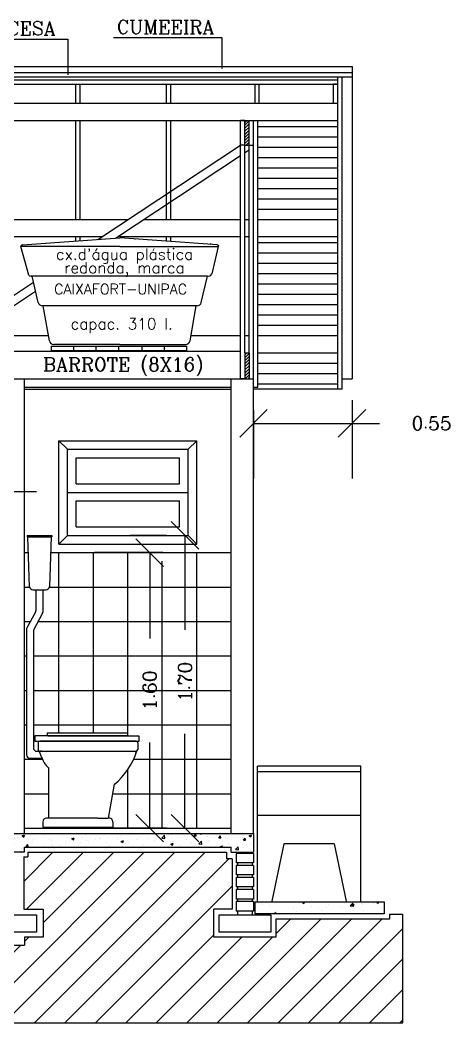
# Model space of a CAD drawing. Extents: x -83.9 to 10.5, y -11.8 to 33.6.
# Drawn here: x -3.45 to -0.95, y 21.56 to 27.38 of the extents above; entities that cross this region are included whole.
import ezdxf
from ezdxf.enums import TextEntityAlignment as Align

# ---------------------------------------------------------------- set-up
doc = ezdxf.new("R2010")
doc.units = 0
doc.linetypes.add('DASHED2', pattern=[0.375, 0.25, -0.125])
doc.layers.get('0').update_dxf_attribs({"linetype": 'CONTINUOUS'})
doc.layers.get('DEFPOINTS').update_dxf_attribs({"linetype": 'CONTINUOUS'})
for name, color, linetype in [('AZULEJO', 30, 'CONTINUOUS'), ('CONCRETO', 5, 'CONTINUOUS'), ('COTAS', 244, 'CONTINUOUS'), ('DIM', 244, 'CONTINUOUS'), ('EQUIPAMENTOS', 1, 'CONTINUOUS'), ('JANELA', 5, 'CONTINUOUS'), ('MADEIRAME', 244, 'CONTINUOUS'), ('PAREDE', 250, 'CONTINUOUS'), ('PISO', 30, 'CONTINUOUS'), ('TELHADO', 1, 'CONTINUOUS'), ('TEXTO', 244, 'CONTINUOUS'), ('VASO', 7, 'CONTINUOUS'), ('VEGETAÇÃO', 92, 'CONTINUOUS'), ('VISTAL', 30, 'CONTINUOUS'), ('VISTAP', 244, 'CONTINUOUS')]:
    doc.layers.add(name, color=color, linetype=linetype)
doc.styles.add('ROMANC', font='romanc.shx', dxfattribs={"height": 0.08})
doc.dimstyles.new('ROMANC', dxfattribs={"dimscale": 2, "dimtxt": 1, "dimasz": 0.05, "dimexe": 0.05, "dimexo": 0.0625, "dimgap": 0.09, "dimtad": 0, "dimzin": 0, "dimtxsty": 'ROMANC', "dimblk1": 'OBLIQUE', "dimblk2": 'OBLIQUE', "dimsah": 1, "dimcen": 0.09, "dimse1": 1, "dimse2": 1, "dimsd1": 1, "dimsd2": 1, "dimclrd": 244, "dimclre": 244, "dimclrt": 244, "dimazin": 3, "dimtfac": 1, "dimtdec": 4, "dimtofl": 0, "dimtmove": 0, "dimatfit": 3, "dimtolj": 1, "dimtzin": 0})
doc.dimstyles.get("Standard").update_dxf_attribs({"dimscale": 2, "dimtxt": 0.18, "dimasz": 0.08, "dimexe": 0.16, "dimexo": 0.0625, "dimgap": 0.09, "dimtad": 0, "dimtih": 1, "dimtoh": 1, "dimzin": 0, "dimtxsty": 'ROMANC', "dimblk1": 'OBLIQUE', "dimblk2": 'OBLIQUE', "dimsah": 1, "dimcen": 0.09, "dimazin": 3, "dimtfac": 1, "dimtdec": 4, "dimtofl": 0, "dimtmove": 0, "dimatfit": 3, "dimtolj": 1, "dimtzin": 0})

# ---------------------------------------------------------------- blocks, each defined once
blk = doc.blocks.new('*X66')
at = {"color": 0}
for p, q in [((-11.7152, -15.046), (-11.7152, -15.046)), ((-11.7064, -15.0688), (-11.7064, -15.0688)), ((-11.673, -15.0728), (-11.673, -15.0728)), ((-11.6563, -15.0622), (-11.6563, -15.0622)), ((-11.6297, -15.0553), (-11.6157, -15.0499)), ((-11.6297, -15.0553), (-11.6198, -15.062)), ((-11.6198, -15.062), (-11.6157, -15.0499)), ((-11.6084, -15.0505), (-11.6084, -15.0505)), ((-11.5805, -15.0523), (-11.5805, -15.0523)), ((-11.5662, -15.0773), (-11.5662, -15.0773)), ((-11.5016, -15.055), (-11.5016, -15.055)), ((-11.4682, -15.077), (-11.4682, -15.077)), ((-11.4595, -15.0819), (-11.4595, -15.0819)), ((-11.3949, -15.0595), (-11.3949, -15.0595)), ((-11.3643, -15.062), (-11.3643, -15.062)), ((-11.3423, -15.0713), (-11.3283, -15.0659)), ((-11.3423, -15.0713), (-11.3323, -15.078)), ((-11.3323, -15.078), (-11.3283, -15.0659)), ((-11.2881, -15.064), (-11.2881, -15.064)), ((-11.2616, -15.0479), (-11.2616, -15.0479)), ((-11.2547, -15.0813), (-11.2547, -15.0813)), ((-11.2047, -15.0747), (-11.2047, -15.0747)), ((-11.1814, -15.0685), (-11.1814, -15.0685)), ((-11.1758, -15.0714), (-11.1758, -15.0714)), ((-11.1289, -15.0648), (-11.1289, -15.0648)), ((-11.0746, -15.073), (-11.0746, -15.073)), ((-11.0592, -15.0514), (-11.0592, -15.0514)), ((-11.0548, -15.0873), (-11.0408, -15.082)), ((-11.0449, -15.094), (-11.0409, -15.082)), ((-11.0026, -15.0481), (-11.0026, -15.0481)), ((-10.9678, -15.0775), (-10.9678, -15.0775)), ((-10.9565, -15.0726), (-10.9565, -15.0726)), ((-10.9525, -15.0415), (-10.9525, -15.0415)), ((-10.8946, -15.0753), (-10.8946, -15.0753)), ((-10.8611, -15.0821), (-10.8611, -15.0821)), ((-10.8555, -15.0598), (-10.8555, -15.0598)), ((-10.8182, -15.0683), (-10.8026, -15.0521)), ((-10.8182, -15.0683), (-10.8004, -15.0711)), ((-10.8004, -15.0711), (-10.8026, -15.0521)), ((-10.778, -15.0553), (-10.778, -15.0553)), ((-10.7744, -15.0425), (-10.7729, -15.0408)), ((-10.7744, -15.0425), (-10.7624, -15.0436)), ((-10.7624, -15.0435), (-10.7629, -15.0408)), ((-10.7516, -15.0448), (-10.7516, -15.0448)), ((-10.6773, -15.0773), (-10.6773, -15.0773)), ((-10.6309, -15.0551), (-10.6213, -15.0436)), ((-10.6309, -15.0551), (-10.619, -15.0561)), ((-10.619, -15.0561), (-10.6213, -15.0436)), ((-10.5965, -15.0408), (-10.5894, -15.0456)), ((-10.5894, -15.0455), (-10.5878, -15.0408)), ((-10.551, -15.0606), (-10.551, -15.0606)), ((-10.5009, -15.054), (-10.5009, -15.054)), ((-10.4875, -15.0676), (-10.4778, -15.0561)), ((-10.4875, -15.0676), (-10.4755, -15.0687)), ((-10.4755, -15.0686), (-10.4778, -15.0561)), ((-10.4464, -15.0695), (-10.4464, -15.0695)), ((-10.4251, -15.0441), (-10.4251, -15.0441)), ((-10.3517, -15.0652), (-10.3517, -15.0652)), ((-10.344, -15.0802), (-10.3344, -15.0687)), ((-10.344, -15.0802), (-10.3321, -15.0812)), ((-10.3437, -15.0554), (-10.3437, -15.0554)), ((-10.3321, -15.0812), (-10.3344, -15.0687)), ((-10.312, -15.0549), (-10.2979, -15.0495)), ((-10.312, -15.0549), (-10.302, -15.0616)), ((-10.302, -15.0616), (-10.298, -15.0495)), ((-11.7463, -15.0998), (-11.7411, -15.0936)), ((-11.7463, -15.1055), (-11.7388, -15.1061)), ((-11.7388, -15.1061), (-11.7412, -15.0936)), ((-11.6719, -15.1039), (-11.6719, -15.1039)), ((-11.6332, -15.1311), (-11.6332, -15.1311)), ((-11.6073, -15.1176), (-11.5977, -15.1062)), ((-11.6073, -15.1176), (-11.5954, -15.1187)), ((-11.5954, -15.1187), (-11.5977, -15.1061)), ((-11.5692, -15.0898), (-11.5692, -15.0898)), ((-11.5068, -15.1145), (-11.5068, -15.1145)), ((-11.4568, -15.1079), (-11.4568, -15.1079)), ((-11.456, -15.1208), (-11.4542, -15.1187)), ((-11.4539, -15.1208), (-11.4542, -15.1187)), ((-11.4091, -15.1115), (-11.4091, -15.1115)), ((-11.381, -15.0979), (-11.381, -15.0979)), ((-11.3527, -15.0864), (-11.3527, -15.0864)), ((-11.2924, -15.0914), (-11.2924, -15.0914)), ((-11.2641, -15.1145), (-11.2641, -15.1145)), ((-11.246, -15.0909), (-11.246, -15.0909)), ((-11.163, -15.1017), (-11.163, -15.1017)), ((-11.1392, -15.0954), (-11.1392, -15.0954)), ((-11.1279, -15.1153), (-11.1279, -15.1153)), ((-11.0592, -15.0867), (-11.0592, -15.0867)), ((-11.0548, -15.0873), (-11.0449, -15.094)), ((-11.0324, -15.0999), (-11.0324, -15.0999)), ((-11.0112, -15.0953), (-11.0112, -15.0953)), ((-11.0051, -15.1204), (-11.0051, -15.1204)), ((-10.9294, -15.1104), (-10.9294, -15.1104)), ((-10.9257, -15.1044), (-10.9257, -15.1044)), ((-10.8189, -15.1089), (-10.8189, -15.1089)), ((-10.8031, -15.0938), (-10.8031, -15.0938)), ((-10.7674, -15.1034), (-10.7534, -15.098)), ((-10.7674, -15.1034), (-10.7575, -15.1101)), ((-10.7575, -15.1101), (-10.7534, -15.098)), ((-10.7543, -15.0866), (-10.7543, -15.0866)), ((-10.754, -15.1114), (-10.754, -15.1114)), ((-10.753, -15.0872), (-10.753, -15.0872)), ((-10.7121, -15.1134), (-10.7121, -15.1134)), ((-10.6513, -15.0973), (-10.6513, -15.0973)), ((-10.6475, -15.0911), (-10.6475, -15.0911)), ((-10.6054, -15.1179), (-10.6054, -15.1179)), ((-10.6048, -15.1014), (-10.5892, -15.0852)), ((-10.6048, -15.1014), (-10.587, -15.1042)), ((-10.587, -15.1042), (-10.5892, -15.0852)), ((-10.5849, -15.1052), (-10.5849, -15.1052)), ((-10.5503, -15.0845), (-10.5503, -15.0845)), ((-10.5408, -15.0956), (-10.5408, -15.0956)), ((-10.48, -15.1194), (-10.466, -15.114)), ((-10.48, -15.1194), (-10.4779, -15.1208)), ((-10.4683, -15.0852), (-10.4683, -15.0852)), ((-10.4683, -15.1208), (-10.466, -15.114)), ((-10.434, -15.1001), (-10.434, -15.1001)), ((-10.3918, -15.127), (-10.3918, -15.127)), ((-10.3913, -15.1345), (-10.3757, -15.1183)), ((-10.3913, -15.1345), (-10.3735, -15.1373)), ((-10.3735, -15.1373), (-10.3757, -15.1183)), ((-10.3514, -15.1063), (-10.3514, -15.1063)), ((-10.3462, -15.122), (-10.3462, -15.122)), ((-10.3272, -15.1046), (-10.3272, -15.1046)), ((-10.3014, -15.0997), (-10.3014, -15.0997)), ((-11.7089, -15.1411), (-11.7089, -15.1411)), ((-11.6329, -15.1508), (-11.6299, -15.1476)), ((-11.6295, -15.1508), (-11.6299, -15.1476))]:
    blk.add_line(p, q, dxfattribs=at)
blk = doc.blocks.new('*X65')
at = {"color": 0}
blk.add_line((-11.3787, -15.0866), (-11.3787, -15.0866), dxfattribs=at)
blk = doc.blocks.new('_OBLIQUE')
at = {"color": 0, "linetype": 'BYBLOCK'}
blk.add_line((-0.5, -0.5), (0.5, 0.5), dxfattribs=at)
blk = doc.blocks.new('*D78')
at = {"color": 0, "linetype": 'BYBLOCK'}
for p, q in [((-2.5999, 24.3896), (-2.813, 24.3896)), ((-2.493, 24.3896), (-2.493, 23.8415)), ((-2.493, 22.6896), (-2.493, 23.2377)), ((-2.5999, 22.6896), (-2.813, 22.6896))]:
    blk.add_line(p, q, dxfattribs=at)
at = {"layer": 'DEFPOINTS', "color": 0, "linetype": 'BYBLOCK'}
for p in [(-2.4749, 24.3896), (-2.493, 22.6896), (-2.4749, 22.6896)]:
    blk.add_point(p, dxfattribs=at)
at = {"color": 0, "linetype": 'BYBLOCK', "xscale": 0.16, "yscale": 0.16, "zscale": 0.16}
for p, rotation in [((-2.493, 24.3896), 90), ((-2.493, 22.6896), 270)]:
    blk.add_blockref('_OBLIQUE', p, dxfattribs=dict(at, rotation=rotation))
at = {"color": 0, "linetype": 'BYBLOCK', "insert": (-2.493, 23.5396), "char_height": 0.08, "attachment_point": 5, "rotation": 90, "style": 'ROMANC'}
blk.add_mtext('\\A1;1.70', dxfattribs=at)
blk = doc.blocks.new('*D79')
at = {"color": 0, "linetype": 'BYBLOCK'}
for p, q in [((-2.5499, 24.2896), (-2.9449, 24.2896)), ((-2.6249, 24.2896), (-2.6249, 23.7915)), ((-2.6249, 22.6896), (-2.6249, 23.1877)), ((-2.5499, 22.6896), (-2.9449, 22.6896))]:
    blk.add_line(p, q, dxfattribs=at)
at = {"layer": 'DEFPOINTS', "color": 0, "linetype": 'BYBLOCK'}
for p in [(-2.4249, 24.2896), (-2.6249, 22.6896), (-2.4249, 22.6896)]:
    blk.add_point(p, dxfattribs=at)
at = {"color": 0, "linetype": 'BYBLOCK', "xscale": 0.16, "yscale": 0.16, "zscale": 0.16}
for p, rotation in [((-2.6249, 24.2896), 90), ((-2.6249, 22.6896), 270)]:
    blk.add_blockref('_OBLIQUE', p, dxfattribs=dict(at, rotation=rotation))
at = {"color": 0, "linetype": 'BYBLOCK', "insert": (-2.6249, 23.4896), "char_height": 0.08, "attachment_point": 5, "rotation": 90, "style": 'ROMANC'}
blk.add_mtext('\\A1;1.60', dxfattribs=at)
blk = doc.blocks.new('*X68')
at = {"color": 0}
for p, q in [((-10.2573, -15.4421), (-10.2573, -15.4421)), ((-10.2366, -15.451), (-10.2366, -15.451)), ((-10.196, -15.4617), (-10.196, -15.4617)), ((-10.0793, -15.4417), (-10.0793, -15.4417)), ((-10.0532, -15.4796), (-10.0532, -15.4796)), ((-10.0025, -15.4415), (-9.9955, -15.4388)), ((-10.0025, -15.4415), (-9.9925, -15.4482)), ((-9.9925, -15.4482), (-9.9894, -15.4388)), ((-9.9522, -15.4668), (-9.9522, -15.4668)), ((-9.9108, -15.48), (-9.9108, -15.48)), ((-9.8607, -15.4734), (-9.8607, -15.4734)), ((-9.8483, -15.4518), (-9.8483, -15.4518)), ((-9.7849, -15.4635), (-9.7849, -15.4635)), ((-9.7697, -15.4716), (-9.7697, -15.4716)), ((-9.7244, -15.4618), (-9.7089, -15.4455)), ((-9.7244, -15.4618), (-9.7067, -15.4645)), ((-9.715, -15.4575), (-9.701, -15.4521)), ((-9.715, -15.4575), (-9.7051, -15.4642)), ((-9.7067, -15.4645), (-9.7089, -15.4455)), ((-9.7051, -15.4642), (-9.7011, -15.4521)), ((-9.6984, -15.4417), (-9.6984, -15.4417)), ((-9.6586, -15.4468), (-9.6586, -15.4468)), ((-9.653, -15.4516), (-9.653, -15.4516)), ((-9.6086, -15.4402), (-9.6086, -15.4402)), ((-9.5917, -15.4462), (-9.5917, -15.4462)), ((-9.5712, -15.4438), (-9.567, -15.4388)), ((-9.5712, -15.4438), (-9.5593, -15.4448)), ((-9.5593, -15.4448), (-9.5604, -15.4388)), ((-9.5431, -15.4765), (-9.5431, -15.4765)), ((-10.2597, -15.5087), (-10.2597, -15.5087)), ((-10.1705, -15.506), (-10.1565, -15.5006)), ((-10.1705, -15.506), (-10.1663, -15.5088)), ((-10.1593, -15.5088), (-10.1565, -15.5006)), ((-10.1559, -15.4937), (-10.1559, -15.4937)), ((-10.1128, -15.5066), (-10.1128, -15.5066)), ((-10.0371, -15.4967), (-10.0371, -15.4967)), ((-9.8863, -15.4916), (-9.8863, -15.4916)), ((-9.748, -15.5043), (-9.748, -15.5043)), ((-9.647, -15.4915), (-9.647, -15.4915))]:
    blk.add_line(p, q, dxfattribs=at)
blk = doc.blocks.new('*D80')
at = {"color": 0, "linetype": 'BYBLOCK'}
for p, q in [((-1.5225, 25.1746), (-1.5225, 24.7199)), ((-2.0949, 25.1146), (-2.0949, 24.7199)), ((-2.0949, 25.0399), (-1.5225, 25.0399)), ((-1.5225, 25.0399), (-1.3625, 25.0399))]:
    blk.add_line(p, q, dxfattribs=at)
at = {"layer": 'DEFPOINTS', "color": 0, "linetype": 'BYBLOCK'}
for p in [(-1.5225, 25.2996), (-2.0949, 25.2396), (-1.5225, 25.0399)]:
    blk.add_point(p, dxfattribs=at)
at = {"color": 0, "linetype": 'BYBLOCK', "xscale": 0.16, "yscale": 0.16, "zscale": 0.16, "rotation": 180}
blk.add_blockref('_OBLIQUE', (-2.0949, 25.0399), dxfattribs=at)
at = {"color": 0, "linetype": 'BYBLOCK', "xscale": 0.16, "yscale": 0.16, "zscale": 0.16}
blk.add_blockref('_OBLIQUE', (-1.5225, 25.0399), dxfattribs=at)
at = {"color": 0, "linetype": 'BYBLOCK', "insert": (-1.0606, 25.0399), "char_height": 0.08, "attachment_point": 5, "style": 'ROMANC'}
blk.add_mtext('\\A1;{0.55}', dxfattribs=at)
blk = doc.blocks.new('*X70')
at = {"color": 0}
for p, q in [((-9.4467, -12.4873), (-9.4357, -12.4763)), ((-9.4467, -12.505), (-9.4217, -12.48)), ((-9.4467, -12.5226), (-9.4217, -12.4976)), ((-9.4467, -12.5403), (-9.4217, -12.5153)), ((-9.4467, -12.558), (-9.4217, -12.533)), ((-9.4467, -12.5757), (-9.4217, -12.5507)), ((-9.4467, -12.5934), (-9.4217, -12.5684)), ((-9.4467, -12.611), (-9.4217, -12.586)), ((-9.4443, -12.6263), (-9.4217, -12.6037)), ((-9.4266, -12.6263), (-9.4217, -12.6214))]:
    blk.add_line(p, q, dxfattribs=at)
blk = doc.blocks.new('*X69')
at = {"color": 0}
for p, q in [((-9.4467, -10.967), (-9.436, -10.9563)), ((-9.4467, -10.9847), (-9.4217, -10.9597)), ((-9.4467, -11.0024), (-9.4217, -10.9774)), ((-9.4467, -11.02), (-9.4217, -10.995)), ((-9.4467, -11.0377), (-9.4217, -11.0127)), ((-9.4467, -11.0554), (-9.4217, -11.0304)), ((-9.4467, -11.0731), (-9.4217, -11.0481)), ((-9.4467, -11.0908), (-9.4217, -11.0658)), ((-9.4387, -11.1004), (-9.4217, -11.0834))]:
    blk.add_line(p, q, dxfattribs=at)
blk = doc.blocks.new('*D89')
at = {"color": 244, "linetype": 'BYBLOCK'}
for p, q in [((-4.3349, 24.7646), (-4.3349, 24.5443)), ((-3.5549, 24.7646), (-3.5549, 24.5443)), ((-4.3349, 24.6443), (-4.3349, 24.6443)), ((-3.5549, 24.6443), (-3.3549, 24.6443))]:
    blk.add_line(p, q, dxfattribs=at)
at = {"layer": 'DEFPOINTS', "color": 0, "linetype": 'BYBLOCK'}
for p in [(-4.3349, 24.8896), (-3.5549, 24.8896), (-3.5549, 24.6443)]:
    blk.add_point(p, dxfattribs=at)
at = {"color": 244, "linetype": 'BYBLOCK', "xscale": 0.1, "yscale": 0.1, "zscale": 0.1}
blk.add_blockref('_OBLIQUE', (-4.3349, 24.6443), dxfattribs=at)
at = {"color": 244, "linetype": 'BYBLOCK', "xscale": 0.1, "yscale": 0.1, "zscale": 0.1, "rotation": 180}
blk.add_blockref('_OBLIQUE', (-3.5549, 24.6443), dxfattribs=at)
at = {"color": 244, "linetype": 'BYBLOCK', "insert": (-3.9449, 24.6443), "char_height": 0.08, "attachment_point": 5, "style": 'ROMANC'}
blk.add_mtext('\\A1;0.78', dxfattribs=at)
blk = doc.blocks.new('*X104')
at = {"color": 0}
for p, q in [((-3.7204, 21.5587), (-2.7295, 22.5496)), ((-3.5436, 21.5587), (-2.5527, 22.5496)), ((-3.4297, 22.3797), (-3.2598, 22.5496)), ((-3.4131, 22.2196), (-3.0831, 22.5496)), ((-3.3668, 21.5587), (-2.376, 22.5496)), ((-3.3166, 22.1392), (-2.9063, 22.5496)), ((-3.1901, 21.5587), (-2.2382, 22.5106)), ((-3.0133, 21.5587), (-2.2181, 22.3538)), ((-2.3062, 21.5587), (-1.7033, 22.1616)), ((-2.1294, 21.5587), (-1.5265, 22.1616)), ((-1.9652, 22.0764), (-1.8801, 22.1616)), ((-1.9526, 21.5587), (-1.3497, 22.1616)), ((-1.7759, 21.5587), (-1.2275, 22.107)), ((-3.4246, 22.0313), (-3.3993, 22.0565)), ((-2.8365, 21.5587), (-2.3252, 22.0699)), ((-2.6597, 21.5587), (-2.1619, 22.0565)), ((-2.483, 21.5587), (-1.9851, 22.0565)), ((-3.8972, 21.5587), (-3.4463, 22.0096)), ((-1.5991, 21.5587), (-1.2275, 21.9303)), ((-1.4223, 21.5587), (-1.2275, 21.7535)), ((-1.2455, 21.5587), (-1.2275, 21.5767))]:
    blk.add_line(p, q, dxfattribs=at)

msp = doc.modelspace()

# ---------------------------------------------------------------- linework, layer by layer
at = {"layer": 'AZULEJO', "color": 244, "linetype": 'CONTINUOUS'}
for p, q in [((-3.0469, 23.1949), (-3.0469, 23.1937)), ((-2.8444, 23.1949), (-2.8444, 23.1937))]:
    msp.add_line(p, q, dxfattribs=at)
at = {"layer": 'CONCRETO', "color": 30}
for p, q in [((-1.4727, 23.0489), (-2.0727, 23.0489)), ((-1.4727, 23.0167), (-2.0727, 23.0167)), ((-1.4727, 22.7631), (-2.0727, 22.7631)), ((-1.6269, 22.5989), (-1.9185, 22.5989))]:
    msp.add_line(p, q, dxfattribs=at)
at = {"layer": 'CONCRETO', "color": 5}
for p, q in [((-3.5549, 22.6596), (-2.0949, 22.6596)), ((-3.4249, 22.5796), (-2.2249, 22.5796)), ((-3.4249, 22.5496), (-3.4249, 22.5796)), ((-2.2249, 22.5496), (-2.2249, 22.5796))]:
    msp.add_line(p, q, dxfattribs=at)
at = {"layer": 'COTAS', "color": 244}
for p, q in [((-2.0699, 26.7646), (-1.6049, 26.7646)), ((-2.0699, 26.7046), (-1.6049, 26.7046)), ((-2.0699, 26.6446), (-1.6049, 26.6446)), ((-2.0699, 26.5846), (-1.6049, 26.5846)), ((-2.0699, 26.5246), (-1.6049, 26.5246)), ((-2.0699, 26.4646), (-1.6049, 26.4646)), ((-2.0699, 26.4046), (-1.6049, 26.4046)), ((-2.0699, 26.3446), (-1.6049, 26.3446)), ((-2.0699, 26.2846), (-1.6049, 26.2846)), ((-3.9037, 26.2246), (-2.8216, 26.2246)), ((-2.731, 26.2246), (-2.1699, 26.2246)), ((-2.1449, 26.2246), (-2.1199, 26.2246)), ((-2.0699, 26.2246), (-1.6049, 26.2246)), ((-3.9037, 26.1246), (-2.9729, 26.1246)), ((-2.8822, 26.1246), (-2.1699, 26.1246)), ((-2.1449, 26.1246), (-2.1199, 26.1246)), ((-2.0699, 26.1246), (-1.6049, 26.1246)), ((-2.0699, 26.0896), (-1.6049, 26.0896)), ((-2.0699, 26.0296), (-1.6049, 26.0296)), ((-2.0699, 25.9696), (-1.6049, 25.9696)), ((-2.0699, 25.9096), (-1.6049, 25.9096)), ((-2.0699, 25.8496), (-1.6049, 25.8496)), ((-2.0699, 25.7896), (-1.6049, 25.7896)), ((-2.0699, 25.7296), (-1.6049, 25.7296)), ((-2.0699, 25.6696), (-1.6049, 25.6696)), ((-2.0699, 25.6096), (-1.6049, 25.6096)), ((-3.752, 25.5496), (-3.2852, 25.5496)), ((-2.4581, 25.5496), (-2.1699, 25.5496)), ((-2.1449, 25.5496), (-2.1199, 25.5496)), ((-2.0699, 25.5496), (-1.6049, 25.5496)), ((-2.0699, 25.4496), (-1.6049, 25.4496)), ((-2.0699, 25.3896), (-1.6049, 25.3896)), ((-2.0699, 25.3296), (-1.6049, 25.3296)), ((-2.0699, 25.2696), (-1.6049, 25.2696)), ((-3.4063, 22.5496), (-3.4063, 22.5223)), ((-2.2522, 22.5496), (-2.2522, 22.5106)), ((-3.4297, 22.5223), (-3.4063, 22.5223)), ((-2.2181, 22.5106), (-2.2522, 22.5106)), ((-1.3058, 22.1896), (-1.3058, 22.1616)), ((-1.3058, 22.1616), (-1.9652, 22.1616))]:
    msp.add_line(p, q, dxfattribs=at)
at = {"layer": 'COTAS', "color": 30}
for p, q in [((-2.9982, 26.1078), (-2.1699, 26.6554)), ((-2.1449, 26.612), (-2.1199, 26.6285)), ((-2.8966, 26.1151), (-2.1699, 26.5955)), ((-3.9037, 25.5092), (-3.3726, 25.8603)), ((-3.9037, 25.4493), (-3.3604, 25.8084)), ((-3.1749, 24.8896), (-3.2249, 24.9396)), ((-2.4749, 24.8896), (-2.4249, 24.9396)), ((-3.1749, 24.6396), (-2.4749, 24.6396)), ((-3.1249, 24.6896), (-2.5249, 24.6896)), ((-3.1249, 24.5896), (-2.5249, 24.5896)), ((-3.1249, 24.4396), (-2.5249, 24.4396)), ((-3.1749, 24.3896), (-3.2249, 24.3396)), ((-3.1749, 24.3896), (-2.4749, 24.3896)), ((-2.4749, 24.3896), (-2.4249, 24.3396)), ((-3.2249, 24.3396), (-2.4249, 24.3396))]:
    msp.add_line(p, q, dxfattribs=at)
at = {"layer": 'COTAS', "color": 5}
msp.add_lwpolyline([(-2.0858, 22.1916), (-2.0858, 22.2616), (-1.3358, 22.2616), (-1.3358, 22.1916)], close=True, dxfattribs=at)
at = {"layer": 'EQUIPAMENTOS', "color": 244, "linetype": 'CONTINUOUS'}
for p, q in [((-3.4374, 26.0764), (-2.8717, 26.1169)), ((-2.3059, 26.0764), (-2.8717, 26.1169)), ((-3.4002, 25.9), (-3.4456, 26.0665)), ((-2.8717, 26.0665), (-3.4456, 26.0665)), ((-2.8717, 26.0665), (-2.2965, 26.0665)), ((-2.3334, 25.9161), (-2.2978, 26.0665)), ((-3.1012, 25.8954), (-3.3854, 25.8954)), ((-3.1012, 25.8954), (-3.3854, 25.8954)), ((-3.3449, 25.7428), (-3.3809, 25.8954)), ((-2.3624, 25.8954), (-3.1012, 25.8954)), ((-2.3984, 25.7428), (-2.3624, 25.8954)), ((-2.4712, 25.7221), (-3.3203, 25.7221)), ((-2.5582, 25.7221), (-3.3203, 25.7221)), ((-3.2799, 25.5194), (-3.3159, 25.7221)), ((-2.423, 25.7221), (-2.4712, 25.7221)), ((-2.423, 25.7221), (-2.4712, 25.7221)), ((-2.4635, 25.5194), (-2.4275, 25.7221)), ((-2.8717, 25.4987), (-3.2553, 25.4987)), ((-2.8717, 25.4987), (-2.4851, 25.4987))]:
    msp.add_line(p, q, dxfattribs=at)
at = {"layer": 'EQUIPAMENTOS', "color": 30, "linetype": 'CONTINUOUS'}
for centre in [(-2.7829, 26.1001), (-2.7817, 26.1001)]:
    msp.add_arc(centre, 0.01, 86.52046, 93.47954, dxfattribs=at)
at = {"layer": 'EQUIPAMENTOS', "color": 244, "linetype": 'CONTINUOUS'}
for centre, radius, start, end in [((-3.4368, 26.0664), 0.01, 93.47954, 180), ((-2.3065, 26.0664), 0.01, 0, 86.52046), ((-2.358, 25.9204), 0.025, 270, 349.93056), ((-3.3854, 25.9204), 0.025, 232.81217, 270), ((-3.3203, 25.7471), 0.025, 190.06944, 270), ((-2.423, 25.7471), 0.025, 270, 349.93056), ((-3.2553, 25.5237), 0.025, 190.06944, 270), ((-2.4882, 25.5238), 0.025, 270, 349.93056)]:
    msp.add_arc(centre, radius, start, end, dxfattribs=at)
at = {"layer": 'JANELA', "color": 30}
for p, q in [((-1.9185, 22.5989), (-1.9892, 22.2664)), ((-1.6269, 22.5989), (-1.5562, 22.2664))]:
    msp.add_line(p, q, dxfattribs=at)
at = {"layer": 'MADEIRAME', "color": 30, "linetype": 'CONTINUOUS'}
for p, q in [((-4.2833, 27.2709), (-3.1735, 27.2709)), ((-3.1735, 27.2709), (-3.1735, 27.0642)), ((-2.9082, 27.2808), (-2.2781, 27.2808)), ((-2.2781, 27.2808), (-2.2781, 27.1)), ((-9.8799, 27.0346), (-1.6049, 27.0346)), ((-1.6049, 26.8996), (-1.6049, 27.0521)), ((-9.8799, 27.0096), (-1.6049, 27.0096)), ((-3.1262, 26.8996), (-3.1262, 27.0096)), ((-3.1012, 26.8996), (-3.1012, 27.0096)), ((-2.5999, 26.8996), (-2.5999, 27.0096)), ((-2.5749, 26.8996), (-2.5749, 27.0096)), ((-2.0862, 26.8996), (-2.0862, 27.0096)), ((-2.0612, 26.8996), (-2.0612, 27.0096)), ((-1.6299, 26.8996), (-1.6299, 27.0096)), ((-3.1262, 26.2246), (-3.1262, 26.7996)), ((-3.1012, 26.2246), (-3.1012, 26.7996)), ((-2.5999, 26.2246), (-2.5999, 26.7996)), ((-2.5749, 26.2246), (-2.5749, 26.7996)), ((-3.1262, 26.0986), (-3.1262, 26.1246)), ((-3.1012, 26.1004), (-3.1012, 26.1246)), ((-2.5999, 26.0974), (-2.5999, 26.1246)), ((-2.5749, 26.0956), (-2.5749, 26.1246))]:
    msp.add_line(p, q, dxfattribs=at)
at = {"layer": 'MADEIRAME', "color": 244}
for p, q in [((-9.8799, 26.8996), (-1.6049, 26.8996)), ((-9.8799, 26.7996), (-1.6049, 26.7996)), ((-2.1449, 26.6554), (-2.1699, 26.6554)), ((-2.1199, 26.6554), (-2.0949, 26.6554)), ((-2.4548, 26.0873), (-2.4542, 26.087)), ((-2.3429, 26.082), (-2.3478, 26.0794)), ((-3.5549, 25.4596), (-2.1699, 25.4596)), ((-3.4249, 25.2996), (-2.2249, 25.2996)), ((-2.1699, 25.2996), (-2.0949, 25.2996)), ((-2.1449, 25.2996), (-2.1699, 25.2996)), ((-2.1199, 25.2996), (-2.0949, 25.2996)), ((-1.5799, 25.2396), (-2.0949, 25.2396))]:
    msp.add_line(p, q, dxfattribs=at)
at = {"layer": 'MADEIRAME', "color": 250}
for p, q in [((-2.0949, 26.7996), (-2.0722, 26.7996)), ((-2.0949, 25.2496), (-2.0699, 25.2496))]:
    msp.add_line(p, q, dxfattribs=at)
at = {"layer": 'MADEIRAME'}
for p, q in [((-2.9233, 25.8954), (-2.9192, 25.8974)), ((-2.3693, 25.8954), (-2.3693, 25.8974))]:
    msp.add_line(p, q, dxfattribs=at)
at = {"layer": 'MADEIRAME', "color": 1}
msp.add_line((-1.5799, 25.2996), (-1.5225, 25.2996), dxfattribs=at)
at = {"layer": 'PAREDE', "color": 30, "linetype": 'CONTINUOUS'}
for q in [(-1.6049, 27.0346), (-1.6299, 27.0096)]:
    msp.add_line((-1.6049, 27.0096), q, dxfattribs=at)
at = {"layer": 'PAREDE', "linetype": 'DASHED2'}
for p, q in [((-2.1449, 26.6554), (-2.1449, 26.7996)), ((-2.1199, 26.6554), (-2.1199, 26.7996)), ((-2.1449, 25.4496), (-2.1449, 25.2996)), ((-2.1199, 25.4496), (-2.1199, 25.2996))]:
    msp.add_line(p, q, dxfattribs=at)
at = {"layer": 'PAREDE', "color": 250}
for p, q in [((-2.1449, 26.7996), (-2.1199, 26.7996)), ((-2.1449, 26.6554), (-2.1199, 26.6554)), ((-2.1449, 25.4496), (-2.1199, 25.4496)), ((-2.1449, 25.2996), (-2.1199, 25.2996))]:
    msp.add_line(p, q, dxfattribs=at)
at = {"layer": 'PAREDE', "color": 3}
for p, q in [((-3.5549, 25.2996), (-3.4249, 25.2996)), ((-3.4249, 22.6596), (-3.4249, 25.2996)), ((-2.2249, 22.6596), (-2.2249, 25.2996)), ((-2.2249, 25.2996), (-2.0949, 25.2996)), ((-2.0949, 22.6596), (-2.0949, 25.2996))]:
    msp.add_line(p, q, dxfattribs=at)
at = {"layer": 'PAREDE', "color": 30}
for p, q in [((-3.2249, 24.3396), (-3.2249, 24.9396)), ((-2.4249, 24.3396), (-2.4249, 24.9396)), ((-3.1749, 24.3896), (-3.1749, 24.8896)), ((-2.4749, 24.3896), (-2.4749, 24.8896)), ((-3.1249, 24.6896), (-3.1249, 24.8396)), ((-3.1249, 24.6896), (-3.1249, 24.8396)), ((-2.5249, 24.6896), (-2.5249, 24.8396)), ((-3.1249, 24.4396), (-3.1249, 24.5896)), ((-3.1249, 24.4396), (-3.1249, 24.5896)), ((-2.5249, 24.4396), (-2.5249, 24.5896)), ((-3.2249, 23.2424), (-3.2249, 24.2896)), ((-3.0249, 23.2424), (-3.0249, 24.2896)), ((-2.8249, 23.2262), (-2.8249, 24.2896)), ((-2.4249, 22.6896), (-2.4249, 24.2896)), ((-2.6249, 22.6896), (-2.6249, 24.2396)), ((-2.8249, 22.6896), (-2.8249, 23.0293)), ((-2.0727, 22.2664), (-2.0727, 23.0489)), ((-1.4727, 22.2664), (-1.4727, 23.0489))]:
    msp.add_line(p, q, dxfattribs=at)
at = {"layer": 'PAREDE', "color": 244}
for p, q in [((-3.4094, 24.3896), (-3.4092, 24.3822)), ((-3.4067, 24.3822), (-3.3969, 24.091)), ((-3.2693, 24.3822), (-3.2788, 24.0921)), ((-3.2666, 24.3896), (-3.2668, 24.3822)), ((-3.3593, 24.073), (-3.3593, 23.9536)), ((-3.3193, 24.073), (-3.3193, 23.9435)), ((-3.3617, 23.9441), (-3.411, 23.8527)), ((-3.3217, 23.934), (-3.371, 23.8426)), ((-3.4134, 23.8432), (-3.4134, 23.116)), ((-3.3734, 23.8331), (-3.3734, 23.156)), ((-3.3534, 23.136), (-3.3451, 23.136)), ((-3.3934, 23.096), (-3.3237, 23.096)), ((-3.4246, 22.0565), (-3.4246, 22.0096))]:
    msp.add_line(p, q, dxfattribs=at)
at = {"layer": 'PAREDE', "color": 5}
for p, q in [((-2.0949, 22.6596), (-2.0949, 22.5496)), ((-3.4249, 22.5496), (-3.5549, 22.5496)), ((-2.2249, 22.5496), (-2.0949, 22.5496)), ((-3.8546, 22.1865), (-3.3546, 22.1865)), ((-3.3546, 22.1865), (-3.3546, 22.0865)), ((-3.3546, 22.0865), (-3.6546, 22.0865))]:
    msp.add_line(p, q, dxfattribs=at)
msp.add_lwpolyline([(-2.2952, 22.0865), (-2.2952, 22.1865), (-1.9952, 22.1865), (-1.9952, 22.0865)], close=True, dxfattribs=at)
at = {"layer": 'PAREDE', "color": 244}
for centre, start, end in [((-3.3751, 24.093), 181.92505, 270), ((-3.3005, 24.093), 270, 358.1374), ((-3.3793, 23.9536), 331.6609, 0), ((-3.3393, 23.9435), 331.6609, 0), ((-3.3534, 23.156), 180, 270), ((-3.3934, 23.116), 180, 270)]:
    msp.add_arc(centre, 0.02, start, end, dxfattribs=at)
at = {"layer": 'PAREDE', "color": 7}
msp.add_arc((-3.3934, 23.8432), 0.02, 151.6609, 180, dxfattribs=at)
at = {"layer": 'PAREDE', "color": 30}
msp.add_arc((-3.3534, 23.8331), 0.02, 151.6609, 180, dxfattribs=at)
at = {"layer": 'PISO', "color": 30}
for p, q in [((-3.4249, 25.2496), (-2.2249, 25.2496)), ((-3.4249, 25.2396), (-2.2249, 25.2396)), ((-3.2249, 24.9396), (-2.4249, 24.9396)), ((-3.1749, 24.8896), (-2.4749, 24.8896)), ((-3.1249, 24.8396), (-2.5249, 24.8396)), ((-3.4249, 24.2896), (-3.4036, 24.2896)), ((-3.2723, 24.2896), (-2.2249, 24.2896)), ((-3.4249, 24.0896), (-3.3948, 24.0896)), ((-3.2808, 24.0896), (-2.2249, 24.0896)), ((-3.4249, 23.8896), (-3.3911, 23.8896)), ((-3.3457, 23.8896), (-2.2249, 23.8896)), ((-3.3734, 23.6896), (-2.2249, 23.6896)), ((-3.3734, 23.4896), (-2.2249, 23.4896)), ((-3.3734, 23.2896), (-2.2249, 23.2896)), ((-3.4249, 23.0896), (-3.3212, 23.0896)), ((-2.7912, 23.0896), (-2.2249, 23.0896)), ((-3.4249, 22.8896), (-3.2846, 22.8896)), ((-2.9141, 22.8896), (-2.2249, 22.8896)), ((-3.4249, 22.6896), (-2.2249, 22.6896)), ((-3.4249, 22.6896), (-2.2249, 22.6896))]:
    msp.add_line(p, q, dxfattribs=at)
at = {"layer": 'PISO', "color": 244}
for p, q in [((-3.4094, 24.3896), (-3.2666, 24.3896)), ((-3.4092, 24.3822), (-3.2668, 24.3822)), ((-3.3751, 24.073), (-3.3005, 24.073)), ((-3.4249, 23.2896), (-3.4134, 23.2896))]:
    msp.add_line(p, q, dxfattribs=at)
at = {"layer": 'PISO', "color": 254}
for p, q in [((-3.2723, 24.2896), (-3.2249, 24.2896)), ((-3.4249, 23.6896), (-3.4134, 23.6896)), ((-3.4249, 23.4896), (-3.4134, 23.4896))]:
    msp.add_line(p, q, dxfattribs=at)
at = {"layer": 'TELHADO', "linetype": 'CONTINUOUS'}
msp.add_line((-1.5225, 27.112), (-1.5225, 25.2996), dxfattribs=at)
at = {"layer": 'TELHADO', "color": 1, "linetype": 'CONTINUOUS'}
for p, q in [((-9.9623, 27.0771), (-1.5225, 27.0771)), ((-9.9623, 27.0521), (-1.5225, 27.0521))]:
    msp.add_line(p, q, dxfattribs=at)
at = {"layer": 'VASO', "color": 244, "linetype": 'CONTINUOUS'}
for p, q in [((-3.2924, 23.2424), (-3.2924, 23.2273)), ((-3.2924, 23.2424), (-2.8262, 23.2424)), ((-2.8262, 23.2424), (-2.8262, 23.2262)), ((-2.8262, 23.2262), (-3.3646, 23.2262)), ((-3.3646, 23.2262), (-3.3646, 23.1949)), ((-3.3646, 23.1949), (-2.787, 23.1949)), ((-2.7613, 23.1937), (-3.3451, 23.1937)), ((-3.3451, 23.1937), (-3.3451, 23.1372)), ((-2.777, 23.1949), (-3.3351, 23.1949)), ((-3.2896, 23.2262), (-2.7613, 23.2262)), ((-3.1737, 23.1937), (-3.1737, 23.1949)), ((-2.9737, 23.1937), (-2.9737, 23.1949)), ((-2.787, 23.1949), (-2.777, 23.1949)), ((-2.7737, 23.1937), (-2.7737, 23.1944)), ((-2.767, 23.1849), (-2.767, 23.1472)), ((-2.7613, 23.2262), (-2.7613, 23.1937)), ((-3.3451, 23.1372), (-2.787, 23.1372)), ((-3.326, 23.1034), (-3.3393, 23.1381)), ((-3.3255, 23.1372), (-3.3351, 23.1372)), ((-2.787, 23.1372), (-2.777, 23.1372)), ((-2.7777, 23.1262), (-2.7731, 23.138)), ((-3.326, 23.1034), (-3.3259, 23.103)), ((-3.2846, 23.0418), (-3.2846, 22.8297)), ((-2.9042, 22.9442), (-2.9399, 22.7473)), ((-3.2846, 22.8297), (-3.2846, 22.7951)), ((-3.2846, 22.7951), (-3.2846, 22.7473)), ((-3.3179, 22.7273), (-3.3179, 22.6949)), ((-3.0598, 22.7473), (-3.2979, 22.7473)), ((-2.9986, 22.7473), (-3.0874, 22.7473)), ((-2.9986, 22.7473), (-2.9415, 22.7473)), ((-2.9314, 22.7473), (-2.9399, 22.7473)), ((-2.9114, 22.7273), (-2.9114, 22.6949)), ((-3.3179, 22.6949), (-2.9114, 22.6949))]:
    msp.add_line(p, q, dxfattribs=at)
for centre, radius, start, end in [((-2.777, 23.1849), 0.01, 0, 90), ((-3.1523, 23.2519), 0.3959, 308.76719, 343.26754), ((-3.0778, 23.1997), 0.309, 344.29644, 346.23627), ((-2.777, 23.1472), 0.01, 270, 0), ((-2.787, 23.1749), 0.02, 0, 1.80345), ((-3.2053, 23.1369), 0.1252, 195.68435, 230.68826), ((-3.0778, 23.1997), 0.309, 304.18969, 305.63907), ((-3.2979, 22.7273), 0.02, 90, 180), ((-2.9314, 22.7273), 0.02, 0, 90)]:
    msp.add_arc(centre, radius, start, end, dxfattribs=at)
at = {"layer": 'VEGETAÇÃO', "color": 244}
for p, q in [((-3.4063, 22.5496), (-2.2522, 22.5496)), ((-3.4297, 22.5223), (-3.4297, 22.2196)), ((-2.2181, 22.5106), (-2.2181, 22.2196)), ((-3.4297, 22.2196), (-3.3166, 22.2196)), ((-3.3166, 22.2196), (-3.3166, 22.0565)), ((-2.3252, 22.0565), (-2.3252, 22.2196)), ((-2.2181, 22.2196), (-2.3252, 22.2196)), ((-1.3058, 22.1896), (-1.2275, 22.1896)), ((-1.2275, 21.5587), (-1.2275, 22.1896)), ((-1.9652, 22.1616), (-1.9652, 22.0565)), ((-3.3166, 22.0565), (-3.4246, 22.0565)), ((-1.9652, 22.0565), (-2.3252, 22.0565)), ((-3.8846, 22.0096), (-3.4246, 22.0096)), ((-10.8868, 21.5587), (-1.2275, 21.5587))]:
    msp.add_line(p, q, dxfattribs=at)
at = {"layer": 'VISTAL', "color": 30, "linetype": 'CONTINUOUS'}
msp.add_line((-9.9623, 27.112), (-1.5225, 27.112), dxfattribs=at)
at = {"layer": 'VISTAP', "color": 244}
for p, q in [((-1.6049, 25.2396), (-1.6049, 27.0521)), ((-1.5799, 25.2396), (-1.5799, 27.0521)), ((-2.1699, 26.6554), (-2.1699, 26.7996)), ((-2.1199, 25.4496), (-2.1199, 26.7994)), ((-2.0949, 25.2996), (-2.0949, 26.7996)), ((-2.1699, 25.2996), (-2.1699, 26.7643)), ((-2.1449, 25.4496), (-2.1449, 26.7819))]:
    msp.add_line(p, q, dxfattribs=at)
at = {"layer": 'VISTAP', "linetype": 'DASHED2'}
for p, q in [((-2.1449, 26.7996), (-2.1699, 26.7996)), ((-2.1199, 26.7996), (-2.0949, 26.7996))]:
    msp.add_line(p, q, dxfattribs=at)
at = {"layer": 'VISTAP', "color": 250}
msp.add_line((-2.0699, 25.2496), (-2.0699, 26.7996), dxfattribs=at)
at = {"layer": 'VISTAP', "color": 244, "linetype": 'CONTINUOUS'}
for p, q in [((-3.2698, 25.4887), (-3.2698, 25.4637)), ((-3.1398, 25.4887), (-3.1398, 25.4637)), ((-3.0098, 25.4887), (-3.0098, 25.4637)), ((-2.8798, 25.4887), (-2.8798, 25.4637)), ((-2.7435, 25.4887), (-2.7435, 25.4637)), ((-2.6135, 25.4887), (-2.6135, 25.4637)), ((-2.4835, 25.4887), (-2.4835, 25.4637))]:
    msp.add_line(p, q, dxfattribs=at)
at = {"layer": 'VISTAP', "linetype": 'CONTINUOUS'}
for p, q in [((-3.2698, 25.4887), (-2.4835, 25.4887)), ((-3.2698, 25.4637), (-2.4835, 25.4637))]:
    msp.add_line(p, q, dxfattribs=at)
at = {"layer": 'VISTAP'}
for p, q in [((-2.1952, 22.5432), (-2.1952, 22.4882)), ((-2.0952, 22.5432), (-2.1952, 22.5432)), ((-2.0952, 22.5432), (-2.0952, 22.4882)), ((-2.0952, 22.4882), (-2.1952, 22.4882)), ((-2.1882, 22.4882), (-2.1882, 22.4732)), ((-2.1022, 22.4882), (-2.1022, 22.4732)), ((-2.1952, 22.4732), (-2.1952, 22.4182)), ((-2.0952, 22.4732), (-2.1952, 22.4732)), ((-2.0952, 22.4732), (-2.0952, 22.4182)), ((-2.0952, 22.4182), (-2.1952, 22.4182)), ((-2.0952, 22.4032), (-2.1952, 22.4032)), ((-2.1952, 22.4032), (-2.1952, 22.3482)), ((-2.1882, 22.4182), (-2.1882, 22.4032)), ((-2.1022, 22.4182), (-2.1022, 22.4032)), ((-2.0952, 22.4032), (-2.0952, 22.3482)), ((-2.0952, 22.3482), (-2.1952, 22.3482)), ((-2.1952, 22.3332), (-2.1952, 22.2782)), ((-2.0952, 22.3332), (-2.1952, 22.3332)), ((-2.1882, 22.3482), (-2.1882, 22.3332)), ((-2.1022, 22.3482), (-2.1022, 22.3332)), ((-2.0952, 22.3332), (-2.0952, 22.2782)), ((-2.0952, 22.2782), (-2.1952, 22.2782)), ((-2.0952, 22.2632), (-2.1952, 22.2632)), ((-2.1952, 22.2632), (-2.1952, 22.2082)), ((-2.1882, 22.2782), (-2.1882, 22.2632)), ((-2.1022, 22.2782), (-2.1022, 22.2632)), ((-2.0952, 22.2632), (-2.0952, 22.2082)), ((-2.0952, 22.2082), (-2.1952, 22.2082)), ((-2.1882, 22.2082), (-2.1882, 22.1896)), ((-2.1022, 22.2082), (-2.1022, 22.1896))]:
    msp.add_line(p, q, dxfattribs=at)

# ---------------------------------------------------------------- block references
at = {"layer": 'COTAS', "color": 30}
for name, p in [('*X104', (0, 0)), ('*X68', (8.1914, 37.7003))]:
    msp.add_blockref(name, p, dxfattribs=at)
at = {"layer": 'MADEIRAME', "color": 30}
for name, p in [('*X69', (7.3018, 37.7558)), ('*X70', (7.3018, 37.9258))]:
    msp.add_blockref(name, p, dxfattribs=at)
at = {"layer": 'PAREDE', "color": 30}
msp.add_blockref('*X66', (8.1914, 37.7003), dxfattribs=at)
at = {"layer": 'PAREDE', "color": 7}
msp.add_blockref('*X65', (8.1914, 37.7003), dxfattribs=at)

# ---------------------------------------------------------------- texts
at = {"layer": 'DIM', "color": 30, "linetype": 'CONTINUOUS', "style": 'ROMANC'}
for s, height, p in [("cx.d'água plástica", 0.065, (-2.8433, 26.013)), ('redonda, marca ', 0.065, (-2.8224, 25.9341)), ('CAIXAFORT-UNIPAC', 0.06, (-2.8667, 25.8197)), ('capac. 310 l.', 0.065, (-2.8603, 25.6072))]:
    msp.add_text(s, height=height, dxfattribs=at).set_placement(p, align=Align.MIDDLE)
at = {"layer": 'TEXTO', "linetype": 'CONTINUOUS', "style": 'ROMANC'}
for s, p in [('TELHA FRANCESA', (-3.7334, 27.3333)), ('CUMEEIRA', (-2.6065, 27.3419)), ('BARROTE (8X16)', (-2.8509, 25.3769))]:
    msp.add_text(s, height=0.08, dxfattribs=at).set_placement(p, align=Align.MIDDLE)

# ---------------------------------------------------------------- dimensions: what is measured, and where the dimension line sits
at = {"layer": 'COTAS', "color": 244}
dim = msp.add_linear_dim(base=(-1.5225, 25.0399), p1=(-2.0949, 25.2396), p2=(-1.5225, 25.2996), text='{0.55}', dimstyle='STANDARD', override={"dimtih": 0, "dimtoh": 0}, dxfattribs=at)
dim.commit()
dim.dimension.update_dxf_attribs({"geometry": '*D80', "text_midpoint": (-1.0606, 25.0399)})
dim = msp.add_linear_dim(base=(-3.5549, 24.6443), p1=(-4.3349, 24.8896), p2=(-3.5549, 24.8896), dimstyle='ROMANC', override={"dimse1": 0, "dimse2": 0, "dimsd1": 0, "dimsd2": 0}, dxfattribs=at)
dim.commit()
dim.dimension.update_dxf_attribs({"geometry": '*D89', "text_midpoint": (-3.9449, 24.6443)})
dim = msp.add_linear_dim(base=(-2.493, 22.6896), p1=(-2.4749, 24.3896), p2=(-2.4749, 22.6896), angle=90, dimstyle='STANDARD', override={"dimtih": 0, "dimtoh": 0}, dxfattribs=at)
dim.commit()
dim.dimension.update_dxf_attribs({"geometry": '*D78', "text_midpoint": (-2.493, 23.5396)})
dim = msp.add_linear_dim(base=(-2.6975, 22.6896), p1=(-2.4975, 24.2896), p2=(-2.4975, 22.6896), angle=90, dimstyle='STANDARD', override={"dimtih": 0, "dimtoh": 0}, dxfattribs=at)
dim.commit()
dim.dimension.update_dxf_attribs({"geometry": '*D79', "text_midpoint": (-2.6975, 23.4896), "insert": (-0.0726, 0)})

doc.saveas('drawing.dxf')
